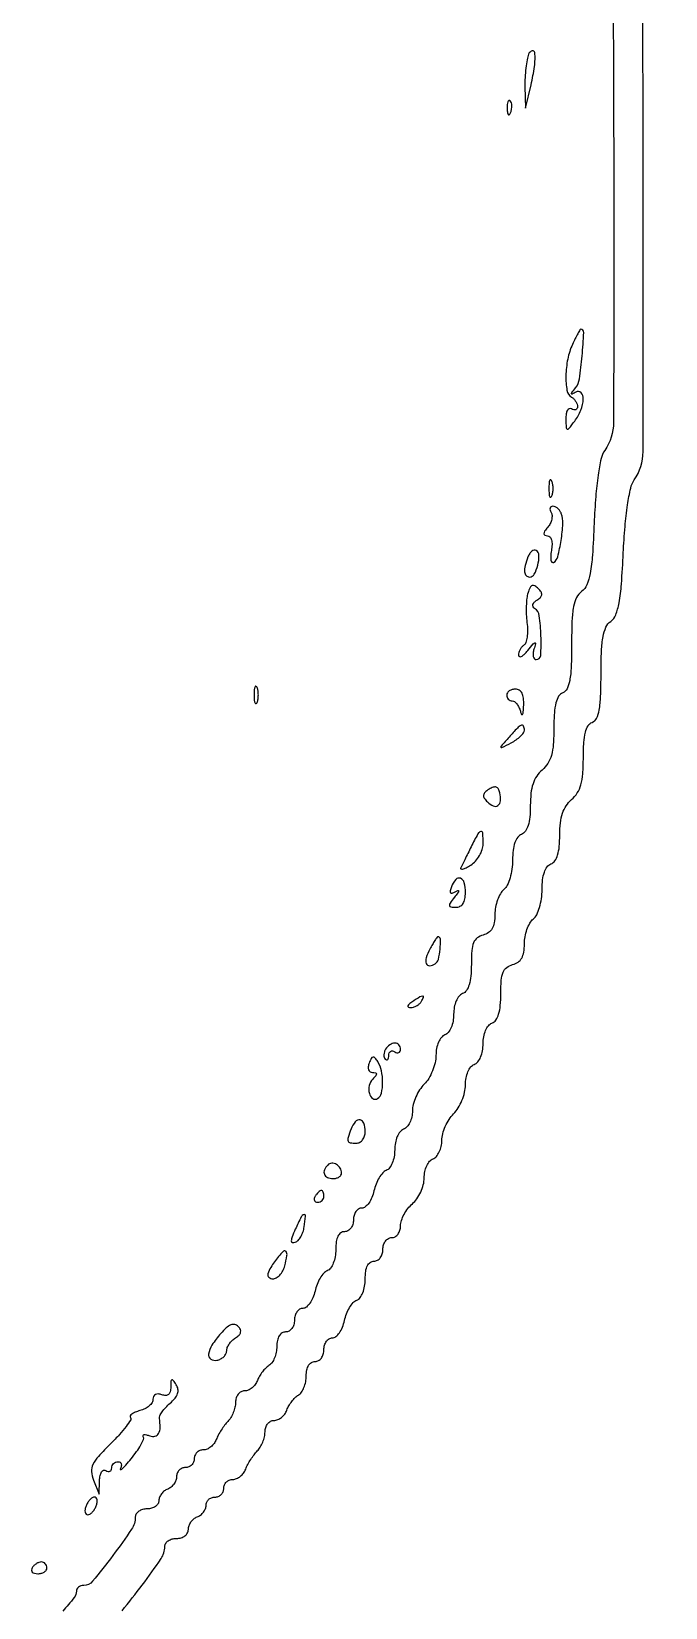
# Model space of a CAD drawing. Extents: x 166 to 1835, y 45 to 1905.
# Drawn here: x 1533.4 to 1640.9, y 874.3 to 1141.5 of the extents above; entities that cross this region are included whole.
import ezdxf

# ---------------------------------------------------------------- set-up
doc = ezdxf.new("R2010")
doc.units = 0

msp = doc.modelspace()

# ---------------------------------------------------------------- linework, layer by layer
for points in [[(1548.744488, 873.730505, 0.011088), (1552.184963, 878.0914, 0.013345), (1555.369556, 882.560729, 0.149194), (1556, 884.626536, -0.144097), (1556.154146, 885.150297, -0.099471), (1556.5875, 885.596545, -0.083837), (1557.235486, 885.897248, -0.0669), (1558, 886, 0.072147), (1558.777858, 886.112827, 0.0916), (1559.423498, 886.441423, 0.104802), (1559.848418, 886.937304, 0.125565), (1560, 887.531385, -0.088478), (1560.112085, 888.159833, -0.06652), (1560.440625, 888.782009, -0.065663), (1560.926585, 889.303843, -0.081035), (1561.5, 889.638374, 0.074185), (1562.073431, 889.962529, 0.064359), (1562.559375, 890.454091, 0.06686), (1562.888097, 891.031441, 0.096313), (1563, 891.606989, -0.106859), (1563.114899, 892.13847, -0.099462), (1563.440625, 892.590803, -0.095925), (1563.92737, 892.894051, -0.091732), (1564.5, 893, 0.099038), (1565.072457, 893.114514, 0.097945), (1565.559375, 893.440625, 0.097945), (1565.885486, 893.927543, 0.099038), (1566, 894.5, -0.101174), (1566.117025, 895.072412, -0.098422), (1566.449844, 895.559375, -0.097427), (1566.946902, 895.885603, -0.096942), (1567.531385, 896, 0.101618), (1568.166329, 896.130389, 0.067152), (1568.807582, 896.514063, 0.063665), (1569.357691, 897.080976, 0.070421), (1569.725431, 897.75, -0.032327), (1570.073676, 898.516174, -0.019688), (1570.577059, 899.374107, -0.019697), (1571.145628, 900.188695, -0.032699), (1571.694046, 900.821429, 0.060694), (1572.194241, 901.468231, 0.038756), (1572.616376, 902.321205, 0.038573), (1572.904429, 903.236244, 0.057029), (1573, 904.071429, -0.077432), (1573.115108, 904.810251, -0.090745), (1573.448513, 905.435159, -0.101419), (1573.945755, 905.851898, -0.124487), (1574.531385, 906, 0.101938), (1575.164881, 906.13051, 0.067925), (1575.801866, 906.514062, 0.064401), (1576.345633, 907.080998, 0.071044), (1576.705974, 907.75, -0.044118), (1577.049354, 908.478633, -0.032241), (1577.549576, 909.220846, -0.03285), (1578.120134, 909.867227, -0.059838), (1578.674589, 910.29969, 0.109021), (1579.182739, 910.782726, 0.051625), (1579.61066, 911.58425, 0.047712), (1579.901755, 912.553085, 0.049171), (1580, 913.54969, -0.048987), (1580.099773, 914.565605, -0.088612), (1580.403042, 915.341615, -0.117298), (1580.883573, 915.824604, -0.139499), (1581.5, 916, 0.130775), (1582.075754, 916.153209, 0.10214), (1582.5625, 916.583333, 0.08892), (1582.888136, 917.230589, 0.072314), (1583, 918, -0.069306), (1583.106467, 918.764404, -0.085408), (1583.417285, 919.4125, -0.1), (1583.878837, 919.845831, -0.139529), (1584.420545, 920, 0.173463), (1585.011323, 920.211314, 0.067242), (1585.61197, 920.85671, 0.055977), (1586.131683, 921.800441, 0.043863), (1586.481652, 922.91646, -0.039397), (1586.833084, 924.073175, -0.04161), (1587.356723, 925.138406, -0.045377), (1587.963452, 925.969244, -0.121328), (1588.561107, 926.385075, 0.144657), (1589.123245, 926.815732, 0.06206), (1589.585797, 927.650907, 0.053029), (1589.895923, 928.74644, 0.042502), (1590, 929.968615, -0.032976), (1590.088453, 931.308306, -0.082094), (1590.373706, 932.244769, -0.126816), (1590.849556, 932.796394, -0.152856), (1591.5, 933, 0.130775), (1592.075754, 933.153209, 0.10214), (1592.5625, 933.583333, 0.08892), (1592.888136, 934.230589, 0.072314), (1593, 935, -0.072314), (1593.111864, 935.769411, -0.08892), (1593.4375, 936.416667, -0.10214), (1593.924246, 936.846791, -0.130775), (1594.5, 937, 0.130939), (1595.076841, 937.153698, 0.102568), (1595.563413, 937.584965, 0.08901), (1595.888432, 938.235066, 0.071636), (1596, 939.009787, -0.080287), (1596.144494, 939.903846, -0.043174), (1596.5875, 940.932233, -0.041575), (1597.234682, 941.928386, -0.050905), (1598, 942.732028, 0.065223), (1598.765721, 943.583476, 0.043554), (1599.4125, 944.725987, 0.043463), (1599.853206, 945.967115, 0.063668), (1600, 947.115252, -0.052198), (1600.111408, 948.179507, -0.056116), (1600.440625, 949.170567, -0.063065), (1600.925544, 949.946097, -0.130643), (1601.5, 950.361626, 0.125259), (1602.074238, 950.767801, 0.06413), (1602.559375, 951.511741, 0.057561), (1602.888458, 952.457712, 0.055002), (1603, 953.468615, -0.064902), (1603.145369, 954.5838, -0.039121), (1603.5875, 955.843906, -0.038574), (1604.234331, 957.04857, -0.053934), (1605, 958, 0.060369), (1605.765966, 958.977203, 0.039068), (1606.4125, 960.262322, 0.038955), (1606.853685, 961.638888, 0.058136), (1607, 962.893011, -0.045886), (1607.108095, 964.068403, -0.056246), (1607.429364, 965.122682, -0.065461), (1607.911606, 965.929198, -0.134491), (1608.5, 966.361626, 0.134855), (1609.090757, 966.796441, 0.065923), (1609.572561, 967.60654, 0.056315), (1609.892486, 968.669389, 0.044998), (1610, 969.861626, -0.044998), (1610.107514, 971.053864, -0.056315), (1610.427439, 972.116713, -0.065923), (1610.909243, 972.926812, -0.134855), (1611.5, 973.361626, 0.154023), (1612.164399, 973.890221, 0.075421), (1612.632462, 974.877919, 0.051435), (1612.913159, 976.343703, 0.021611), (1613, 978.351984, -0.017953), (1613.083254, 980.669855, -0.07842), (1613.392874, 982.002255, -0.133746), (1614.001138, 982.801129, -0.099917), (1615, 983.289749, 0.085874), (1615.916925, 983.707061, 0.113611), (1616.537709, 984.378642, 0.090868), (1616.888977, 985.376023, 0.039367), (1617, 986.783936, -0.045017), (1617.110861, 988.012781, -0.04049), (1617.440625, 989.248014, -0.0428), (1617.9245, 990.310459, -0.091544), (1618.5, 991, 0.105848), (1619.087482, 991.745871, 0.041435), (1619.568006, 992.972275, 0.03795), (1619.8915, 994.455466, 0.034734), (1620, 996.015456, -0.028495), (1620.094223, 997.667448, -0.05465), (1620.387619, 998.960404, -0.073659), (1620.860437, 999.869972, -0.145502), (1621.5, 1000.361626, 0.152626), (1622.16081, 1000.884427, 0.075297), (1622.629581, 1001.859212, 0.051998), (1622.91208, 1003.296809, 0.022537), (1623, 1005.246374, -0.027016), (1623.112744, 1007.331461, -0.053209), (1623.465382, 1008.951291, -0.065376), (1624.084466, 1010.228845, -0.070339), (1625, 1011.267972, 0.075054), (1625.968754, 1012.388525, 0.072383), (1626.578216, 1013.758689, 0.051027), (1626.903504, 1015.63065, 0.017523), (1627, 1018.383224, -0.015345), (1627.078649, 1020.945298, -0.046146), (1627.346043, 1022.672411, -0.074496), (1627.808298, 1023.782588, -0.166803), (1628.5, 1024.361626, 0.192639), (1629.231175, 1025.038731, 0.065904), (1629.682357, 1026.439797, 0.036218), (1629.932356, 1028.755994, 0.008779), (1630, 1032.608373, -0.009502), (1630.074222, 1036.513546, -0.036327), (1630.342786, 1038.931229, -0.061923), (1630.838624, 1040.495595, -0.127889), (1631.644569, 1041.482053, 0.144812), (1632.48485, 1042.583271, 0.045616), (1633.049116, 1044.598534, 0.027077), (1633.459395, 1047.793999, 0.006623), (1633.779315, 1053.092296, -0.009349), (1634.072411, 1057.542938, -0.016078), (1634.504672, 1061.233011, -0.016718), (1635.029605, 1064.082215, -0.097761), (1635.634746, 1065.472506, 0.151931), (1637.135785, 1070.259166, 0.000922), (1637.157758, 1116.535684, 0.001131), (1636.991493, 1162.330916, 0.11927)], [(1631.984962, 1157.371522, -0.001404), (1632.156505, 1116.524818, -0.001141), (1632.11974, 1075.20503, -0.152727), (1630.623155, 1070.472506, 0.098137), (1630.006579, 1069.068302, 0.018496), (1629.499349, 1066.298326, 0.016944), (1629.095865, 1062.653042, 0.00913), (1628.833404, 1058.140322, -0.006359), (1628.548766, 1052.729181, -0.028908), (1628.16155, 1049.598811, -0.052093), (1627.592834, 1047.657375, -0.138467), (1626.710249, 1046.530079, 0.121329), (1625.861793, 1045.51855, 0.066867), (1625.346492, 1043.978723, 0.038069), (1625.073932, 1041.583298, 0.009299), (1625, 1037.608373, -0.008779), (1624.932356, 1033.755994, -0.036218), (1624.682357, 1031.439797, -0.065904), (1624.231175, 1030.038731, -0.192639), (1623.5, 1029.361626, 0.166803), (1622.808298, 1028.782588, 0.074496), (1622.346043, 1027.672411, 0.046146), (1622.078649, 1025.945298, 0.015345), (1622, 1023.383224, -0.017523), (1621.903504, 1020.63065, -0.051027), (1621.578216, 1018.758689, -0.072383), (1620.968754, 1017.388525, -0.075054), (1620, 1016.267972, 0.070339), (1619.084466, 1015.228845, 0.065376), (1618.465382, 1013.951291, 0.053209), (1618.112744, 1012.331461, 0.027016), (1618, 1010.246374, -0.022537), (1617.91208, 1008.296809, -0.051998), (1617.629581, 1006.859212, -0.075297), (1617.16081, 1005.884427, -0.152626), (1616.5, 1005.361626, 0.145502), (1615.860437, 1004.869972, 0.073659), (1615.387619, 1003.960404, 0.05465), (1615.094223, 1002.667448, 0.028495), (1615, 1001.015456, -0.034734), (1614.8915, 999.455466, -0.03795), (1614.568006, 997.972275, -0.041435), (1614.087482, 996.745871, -0.105848), (1613.5, 996, 0.091544), (1612.9245, 995.310459, 0.0428), (1612.440625, 994.248014, 0.04049), (1612.110861, 993.012781, 0.045017), (1612, 991.783936, -0.039367), (1611.888977, 990.376023, -0.090868), (1611.537709, 989.378642, -0.113611), (1610.916925, 988.707061, -0.085874), (1610, 988.289749, 0.099917), (1609.001138, 987.801129, 0.133746), (1608.392874, 987.002255, 0.07842), (1608.083254, 985.669855, 0.017953), (1608, 983.351984, -0.021611), (1607.913159, 981.343703, -0.051435), (1607.632462, 979.877919, -0.075421), (1607.164399, 978.890221, -0.154023), (1606.5, 978.361626, 0.134855), (1605.909243, 977.926812, 0.065923), (1605.427439, 977.116713, 0.056315), (1605.107514, 976.053864, 0.044998), (1605, 974.861626, -0.044998), (1604.892486, 973.669389, -0.056315), (1604.572561, 972.60654, -0.065923), (1604.090757, 971.796441, -0.134855), (1603.5, 971.361626, 0.134491), (1602.911606, 970.929198, 0.065461), (1602.429364, 970.122682, 0.056246), (1602.108095, 969.068403, 0.045886), (1602, 967.893011, -0.058136), (1601.853685, 966.638888, -0.038955), (1601.4125, 965.262322, -0.039068), (1600.765966, 963.977203, -0.060369), (1600, 963, 0.053934), (1599.234331, 962.04857, 0.038574), (1598.5875, 960.843906, 0.039121), (1598.145369, 959.5838, 0.064902), (1598, 958.468615, -0.055002), (1597.888458, 957.457712, -0.057561), (1597.559375, 956.511741, -0.06413), (1597.074238, 955.767801, -0.125259), (1596.5, 955.361626, 0.134855), (1595.909243, 954.926812, 0.065923), (1595.427439, 954.116713, 0.056315), (1595.107514, 953.053864, 0.044998), (1595, 951.861626, -0.045314), (1594.894138, 950.695944, -0.052871), (1594.57979, 949.630013, -0.060728), (1594.115793, 948.807702, -0.143309), (1593.561107, 948.385075, 0.121328), (1592.963452, 947.969244, 0.045377), (1592.356723, 947.138406, 0.04161), (1591.833084, 946.073175, 0.039397), (1591.481652, 944.91646, -0.043863), (1591.131683, 943.800441, -0.055977), (1590.61197, 942.85671, -0.067242), (1590.011323, 942.211314, -0.173463), (1589.420545, 942, 0.139529), (1588.878837, 941.845831, 0.1), (1588.417285, 941.4125, 0.085408), (1588.106467, 940.764404, 0.069306), (1588, 940, -0.072314), (1587.888136, 939.230589, -0.08892), (1587.5625, 938.583333, -0.10214), (1587.075754, 938.153209, -0.130775), (1586.5, 938, 0.152856), (1585.849556, 937.796394, 0.126816), (1585.373706, 937.244769, 0.082094), (1585.088453, 936.308306, 0.032976), (1585, 934.968615, -0.042502), (1584.895923, 933.74644, -0.053029), (1584.585797, 932.650907, -0.06206), (1584.123245, 931.815732, -0.144657), (1583.561107, 931.385075, 0.121328), (1582.963452, 930.969244, 0.045377), (1582.356723, 930.138406, 0.04161), (1581.833084, 929.073175, 0.039397), (1581.481652, 927.91646, -0.043863), (1581.131683, 926.800441, -0.055977), (1580.61197, 925.85671, -0.067242), (1580.011323, 925.211314, -0.173463), (1579.420545, 925, 0.139529), (1578.878837, 924.845831, 0.1), (1578.417285, 924.4125, 0.085408), (1578.106467, 923.764404, 0.069306), (1578, 923, -0.072314), (1577.888136, 922.230589, -0.08892), (1577.5625, 921.583333, -0.10214), (1577.075754, 921.153209, -0.130775), (1576.5, 921, 0.139499), (1575.883573, 920.824604, 0.117298), (1575.403042, 920.341615, 0.088612), (1575.099773, 919.565605, 0.048987), (1575, 918.54969, -0.049171), (1574.901755, 917.553085, -0.047712), (1574.61066, 916.58425, -0.051625), (1574.182739, 915.782726, -0.109021), (1573.674589, 915.29969, 0.059838), (1573.120134, 914.867227, 0.03285), (1572.549576, 914.220846, 0.032241), (1572.049354, 913.478633, 0.044118), (1571.705974, 912.75, -0.071044), (1571.345633, 912.080998, -0.064401), (1570.801866, 911.514062, -0.067925), (1570.164881, 911.13051, -0.101938), (1569.531385, 911, 0.124487), (1568.945755, 910.851898, 0.101419), (1568.448513, 910.435159, 0.090745), (1568.115108, 909.810251, 0.077432), (1568, 909.071429, -0.057029), (1567.904429, 908.236244, -0.038573), (1567.616376, 907.321205, -0.038756), (1567.194241, 906.468231, -0.060694), (1566.694046, 905.821429, 0.032699), (1566.145628, 905.188695, 0.019697), (1565.577059, 904.374107, 0.019688), (1565.073676, 903.516174, 0.032327), (1564.725431, 902.75, -0.070421), (1564.357691, 902.080976, -0.063665), (1563.807582, 901.514063, -0.067152), (1563.166329, 901.130389, -0.101618), (1562.531385, 901, 0.096942), (1561.946902, 900.885603, 0.097427), (1561.449844, 900.559375, 0.098422), (1561.117025, 900.072412, 0.101174), (1561, 899.5, -0.099038), (1560.885486, 898.927543, -0.097945), (1560.559375, 898.440625, -0.097945), (1560.072457, 898.114514, -0.099038), (1559.5, 898, 0.101174), (1558.927588, 897.882975, 0.098422), (1558.440625, 897.550156, 0.097427), (1558.114397, 897.053098, 0.096942), (1558, 896.468615, -0.088478), (1557.887915, 895.840167, -0.06652), (1557.559375, 895.217991, -0.065663), (1557.073415, 894.696157, -0.081035), (1556.5, 894.361626, 0.074185), (1555.926569, 894.037471, 0.064359), (1555.440625, 893.545909, 0.06686), (1555.111903, 892.968559, 0.096313), (1555, 892.393011, -0.14217), (1554.845839, 891.8618, -0.09971), (1554.4125, 891.409197, -0.0845), (1553.764468, 891.104293, -0.067898), (1553, 891, 0.0669), (1552.235486, 890.897248, 0.083837), (1551.5875, 890.596545, 0.099471), (1551.154146, 890.150297, 0.144097), (1551, 889.626536, -0.149194), (1550.369556, 887.560729, -0.013345), (1547.184963, 883.0914, -0.011088), (1543.744488, 878.730505, -0.220605), (1542.25, 878.015194, 0.074123), (1541.772381, 877.938052, 0.087387), (1541.367188, 877.725848, 0.099284), (1541.096191, 877.414433, 0.130278), (1541, 877.051522, -0.167696), (1540.625248, 875.965588, -0.013884), (1538.690431, 873.632578, -0.012739)]]:
    msp.add_lwpolyline(points, format="xyb")
for points in [[(1617.720456, 1137.668213, 0.04885), (1617.44959, 1136.715861, 0.016808), (1617.241141, 1135.296975, 0.016519), (1617.11492, 1133.706979, 0.018392), (1617.100451, 1132.168213), (1617.200902, 1128.5), (1618.130987, 1132.472182, 0.023194), (1618.706129, 1135.569023, 0.054076), (1618.774906, 1137.923606, 0.482171), (1618.321853, 1138.229177, 0.22648)], [(1614.078947, 1128.416667, 0.018894), (1614.137993, 1127.670344, 0.168741), (1614.279315, 1127.37858, 0.470617), (1614.461564, 1127.395823, 0.054073), (1614.683114, 1127.8125, 0.051402), (1614.839148, 1128.359369, 0.05415), (1614.876576, 1128.916927, 0.060344), (1614.797407, 1129.402231, 0.126455), (1614.604167, 1129.729167, 0.296942), (1614.385309, 1129.77538, 0.208169), (1614.200665, 1129.592839, 0.077125), (1614.089945, 1129.112848, 0.028489)], [(1625.160515, 1088.452947, 0.057022), (1624.347371, 1085.945621, 0.045471), (1624.038454, 1083.11768, 0.046412), (1624.223142, 1080.654243, 0.215661), (1625, 1079.5, -0.064269), (1625.382526, 1079.189439, -0.051777), (1625.70625, 1078.769763, -0.053414), (1625.926467, 1078.310186, -0.085235), (1626, 1077.881966, -0.117858), (1625.920761, 1077.550471, -0.186277), (1625.70625, 1077.357263, -0.154201), (1625.382383, 1077.338175, -0.076764), (1625, 1077.5, 0.229505), (1624.621301, 1077.538906, 0.177318), (1624.29962, 1077.268064, 0.093183), (1624.089303, 1076.6623, 0.040551), (1624.031803, 1075.809017, 0.007148), (1624.074192, 1074.299262, 0.333588), (1624.257926, 1074.074971, 0.292803), (1624.549263, 1074.174491, 0.006096), (1625.531803, 1075.44113, 0.066646), (1626.57908, 1077.293943, 0.084476), (1626.993757, 1079.212938, 0.202959), (1626.608207, 1080.249131, 0.352359), (1625.75, 1080.367059, -0.013357), (1625.119918, 1080.011067, -0.538499), (1625.003415, 1080.07477, -0.186903), (1625.071137, 1080.304167, -0.005804), (1625.690348, 1081.088629, 0.135325), (1626.347659, 1082.597661, 0.014002), (1626.791955, 1086.485584, 0.009537), (1627.057467, 1090.460039, 0.428234), (1626.542631, 1091, 0.269803), (1626.421607, 1090.929567, 0.004878), (1626.045224, 1090.251803, 0.01067), (1625.621359, 1089.429281, 0.006742)], [(1621.157895, 1064, 0.017491), (1621.189089, 1063.10856, 0.078554), (1621.306058, 1062.601562, 0.447206), (1621.474999, 1062.540618, 0.174857), (1621.662281, 1062.75, 0.057986), (1621.818615, 1063.320008, 0.037979), (1621.87034, 1064, 0.037979), (1621.818615, 1064.679992, 0.057986), (1621.662281, 1065.25, 0.174857), (1621.474999, 1065.459382, 0.447206), (1621.306058, 1065.398438, 0.078554), (1621.189089, 1064.89144, 0.017491)], [(1621.527073, 1059.956195, -0.126816), (1621.684618, 1059.449211, -0.067771), (1621.627673, 1058.791251, -0.06058), (1621.377768, 1058.090759, -0.05732), (1620.963645, 1057.456195, 0.022779), (1620.435348, 1056.757163, 0.139893), (1620.293186, 1056.333346, 0.315712), (1620.448143, 1056.089427, 0.098623), (1620.897113, 1056, -0.215037), (1621.317931, 1055.810242, -0.11505), (1621.59393, 1055.298306, -0.073983), (1621.688838, 1054.495449, -0.037356), (1621.582084, 1053.479626, 0.026594), (1621.463657, 1052.546276, 0.06322), (1621.50082, 1051.848877, 0.147705), (1621.678605, 1051.501296, 0.353254), (1621.947231, 1051.467387, 0.195373), (1622.664973, 1052.449029, 0.022045), (1623.227725, 1055.205765, 0.025944), (1623.527588, 1058.039911, 0.104516), (1623.260835, 1059.75, 0.061595), (1623.008317, 1060.227958, 0.060644), (1622.64584, 1060.632812, 0.066098), (1622.233366, 1060.907453, 0.114351), (1621.833994, 1061, 0.133794), (1621.524493, 1060.915671, 0.190453), (1621.351124, 1060.693382, 0.142491), (1621.350144, 1060.355738, 0.068457)], [(1617.604785, 1052.412469, 0.028103), (1617.130029, 1050.931472, 0.084067), (1617.038689, 1049.875496, 0.166845), (1617.311559, 1049.251267, 0.210021), (1617.883369, 1049, 0.27631), (1618.677268, 1049.474988, 0.061728), (1619.271275, 1051.010285, 0.06117), (1619.476042, 1052.657528, 0.26033), (1619.010905, 1053.493261, 0.189456), (1618.658151, 1053.557123, 0.115496), (1618.267306, 1053.38007, 0.083859), (1617.895256, 1052.979217, 0.053655)], [(1617.613329, 1046.350663, 0.049193), (1617.416236, 1045.416924, 0.018895), (1617.32082, 1044.092762, 0.018494), (1617.324944, 1042.638051, 0.021664), (1617.439528, 1041.262995, -0.028288), (1617.529231, 1039.981736, -0.036883), (1617.458304, 1038.808832, -0.040304), (1617.256617, 1037.883899, -0.182476), (1616.925536, 1037.453978, 0.076825), (1616.571392, 1037.151472, 0.053296), (1616.271876, 1036.717437, 0.052883), (1616.068508, 1036.225314, 0.071674), (1616, 1035.749853, 0.293818), (1616.152043, 1035.513453, 0.229008), (1616.464605, 1035.520506, 0.07696), (1616.972551, 1035.888084, 0.026769), (1617.581635, 1036.55887, -0.004233), (1618.510938, 1037.679884, -0.173441), (1618.779941, 1037.836307, -0.550799), (1618.892703, 1037.714564, -0.011212), (1618.61302, 1036.75, 0.048935), (1618.472358, 1036.079705, 0.085161), (1618.506822, 1035.514062, 0.128079), (1618.703466, 1035.141399, 0.210657), (1619.024187, 1035, 0.396638), (1619.762891, 1035.695399, 0.023649), (1619.806712, 1039.043463, 0.024919), (1619.520043, 1042.446981, 0.224503), (1618.727605, 1043.668349, -0.152281), (1618.47561, 1043.95859, -0.175002), (1618.451427, 1044.323104, -0.123303), (1618.680903, 1044.718723, -0.061638), (1619.134878, 1045.083359, 0.0546), (1619.72436, 1045.543382, 0.175545), (1619.938175, 1045.984333, 0.172022), (1619.821957, 1046.465983, 0.052027), (1619.340978, 1047.059022, 0.060874), (1618.761242, 1047.512499, 0.237128), (1618.320568, 1047.546298, 0.184158), (1617.952955, 1047.201528, 0.036738)], [(1571.157895, 1029, 0.017491), (1571.189089, 1028.10856, 0.078554), (1571.306058, 1027.601562, 0.447206), (1571.474999, 1027.540618, 0.174857), (1571.662281, 1027.75, 0.057986), (1571.818615, 1028.320008, 0.037979), (1571.87034, 1029, 0.037979), (1571.818615, 1029.679992, 0.057986), (1571.662281, 1030.25, 0.174857), (1571.474999, 1030.459382, 0.447206), (1571.306058, 1030.398438, 0.078554), (1571.189089, 1029.89144, 0.017491)], [(1614, 1029, 0.091527), (1614.070473, 1028.618243, 0.095859), (1614.272211, 1028.29375, 0.099498), (1614.57312, 1028.076606, 0.107094), (1614.926676, 1028, -0.159836), (1615.31495, 1027.872626, -0.067019), (1615.715479, 1027.485938, -0.05682), (1616.067143, 1026.919531, -0.046657), (1616.310674, 1026.25, 0.049066), (1616.507227, 1025.717606, 0.602595), (1616.676084, 1025.71179, 0.109045), (1616.813383, 1026.150445, 0.010989), (1616.883999, 1027.25, 0.03699), (1616.845541, 1028.459395, 0.090377), (1616.595118, 1029.311, 0.135487), (1616.13992, 1029.813955, 0.142417), (1615.5, 1030, 0.064853), (1614.926543, 1029.925306, 0.082425), (1614.440625, 1029.70625, 0.098894), (1614.115568, 1029.381354, 0.148195)], [(1614.404988, 1021.854491, 0.001601), (1613.067021, 1020.337841, 0.272217), (1613.027727, 1020.131444, 0.452992), (1613.175778, 1020.072878, 0.002317), (1614.75, 1020.889675, 0.031205), (1615.611244, 1021.412557, 0.038419), (1616.339062, 1022.006954, 0.042245), (1616.850648, 1022.584714, 0.161453), (1617, 1023.035184, 0.101855), (1616.856551, 1023.732065, 0.42037), (1616.496119, 1023.871404, 0.095886), (1615.814755, 1023.386842, 0.008835)], [(1611.008359, 1013.015309, 0.044633), (1610.312493, 1012.488844, 0.17962), (1610.071141, 1012.023495, 0.1827), (1610.193856, 1011.518563, 0.046427), (1610.741693, 1010.858307, 0.091587), (1611.726655, 1010.180498, 0.269415), (1612.514204, 1010.264502, 0.221891), (1612.940079, 1011.041303, 0.069982), (1612.838397, 1012.395399, 0.067514), (1612.597412, 1013.056582, 0.192281), (1612.231461, 1013.36893, 0.171135), (1611.718321, 1013.362579, 0.051825)], [(1607.966135, 1003.25, 0.000242), (1607.411464, 1002.136742, 0.000272), (1606.879256, 1001.065814, 0.000249), (1606.427291, 1000.153973, 0.001474), (1606.192512, 999.676175, 0.419406), (1606.254322, 999.501702, 0.181082), (1606.526981, 999.480446, 0.051323), (1607.111817, 999.716098, 0.018166), (1607.895357, 1000.166722, 0.068069), (1608.7005, 1000.836907, 0.052165), (1609.381761, 1001.758711, 0.053118), (1609.844845, 1002.778962, 0.080159), (1610, 1003.740547, 0.015628), (1609.941779, 1005.602748, 0.466194), (1609.607785, 1005.849253, 0.213646), (1609.113412, 1005.467439, 0.007369)], [(1604.618443, 996.448062, 0.030057), (1604.404897, 995.772847, 0.233713), (1604.472725, 995.459188, 0.323901), (1604.733303, 995.386462, 0.046676), (1605.261454, 995.640021, -0.043109), (1605.723218, 995.865767, -0.572445), (1605.842788, 995.770788, -0.125368), (1605.705109, 995.435603, -0.010583), (1605.127555, 994.691958, 0.014496), (1604.38808, 993.72429, 0.194971), (1604.284775, 993.299233, 0.332946), (1604.526994, 993.058993, 0.034637), (1605.377555, 993, 0.119747), (1606.072918, 993.168958, 0.130336), (1606.587756, 993.635221, 0.098039), (1606.899516, 994.41531, 0.04622), (1607, 995.5, 0.058974), (1606.801966, 997.173157, 0.243742), (1606.155927, 997.919051, 0.327286), (1605.350168, 997.710093, 0.079681)], [(1600.954163, 985.914354, 0.044876), (1600.328355, 984.441187, 0.167486), (1600.348079, 983.449029, 0.339761), (1600.904423, 983.097137, 0.116144), (1601.869837, 983.419555, 0.197407), (1602.410119, 984.164597, 0.034798), (1602.705191, 985.903922, 0.034611), (1602.754431, 987.584856, 0.402572), (1602.322379, 988, 0.244393), (1602.183251, 987.927676, 0.007857), (1601.816511, 987.387341, 0.013519), (1601.400185, 986.713685, 0.008781)], [(1598, 977, 0.027275), (1597.445888, 976.597454, 0.147021), (1597.239151, 976.292684, 0.37991), (1597.327599, 976.095709, 0.102799), (1597.690983, 976.015313, 0.074131), (1598.192374, 976.083483, 0.053889), (1598.713662, 976.298248, 0.054031), (1599.175433, 976.618541, 0.075854), (1599.5, 977, 0.034464), (1599.886554, 977.734105, 0.541951), (1599.758161, 977.931144, 0.136158), (1599.281145, 977.798791, 0.008108)], [(1593.458881, 968.933469, 0.062174), (1593.251666, 968.480911, 0.067553), (1593.169645, 968.003941, 0.076232), (1593.219839, 967.576059, 0.129836), (1593.399864, 967.266802, 0.14401), (1593.626986, 967.142918, 0.26052), (1593.82371, 967.203001, 0.143953), (1593.958448, 967.462615, 0.048234), (1594, 967.89235, -0.089607), (1594.076045, 968.313267, -0.168389), (1594.29375, 968.576442, -0.176926), (1594.618743, 968.640901, -0.100119), (1595, 968.5, 0.082592), (1595.3821, 968.343488, 0.161196), (1595.70625, 968.3746, 0.182303), (1595.921712, 968.586039, 0.108972), (1596, 968.940983, 0.184836), (1595.7215, 969.668614, 0.213838), (1595.048246, 969.967958, 0.152374), (1594.179273, 969.694023, 0.102714)], [(1590.670548, 966.583846, 0.062847), (1590.519657, 965.969588, 0.114413), (1590.577355, 965.458808, 0.156333), (1590.830397, 965.126277, 0.153736), (1591.231385, 965, -0.057942), (1591.731044, 964.941902, -0.336288), (1591.88958, 964.75, -0.185784), (1591.781628, 964.430383, -0.023078), (1591.278145, 963.878145, 0.14383), (1590.678546, 962.779796, 0.115127), (1590.699188, 961.426197, 0.181217), (1591.276507, 960.587809, 0.299172), (1592.104785, 960.564761, 0.202545), (1592.754686, 961.479858, 0.053755), (1592.956363, 963.298412, 0.05268), (1592.752205, 965.28866, 0.089611), (1592.123851, 966.833846, 0.034191), (1591.657711, 967.468719, 0.265879), (1591.325417, 967.589781, 0.234956), (1591.02253, 967.368061, 0.027745)], [(1587.606989, 955.418213, 0.013436), (1587.0888, 953.951151, 0.168163), (1587.100721, 953.370956, 0.274596), (1587.465711, 953.075161, 0.036287), (1588.5, 953, 0.130775), (1589.075754, 953.153209, 0.10214), (1589.5625, 953.583333, 0.08892), (1589.888136, 954.230589, 0.072314), (1590, 955, 0.07973), (1589.779244, 956.375605, 0.276633), (1589.125027, 956.941099, 0.272501), (1588.308319, 956.634558, 0.07847)], [(1583.63948, 949.306147, 0.094876), (1583.086489, 948.491235, 0.1934), (1583.067517, 947.730754, 0.202875), (1583.575357, 947.193711, 0.103624), (1584.5, 947, 0.06085), (1585.073598, 947.070066, 0.079459), (1585.559375, 947.276414, 0.097386), (1585.8846, 947.582093, 0.156819), (1586, 947.940983, 0.139398), (1585.764316, 948.769921, 0.123736), (1585.119339, 949.396031, 0.139481), (1584.316568, 949.598585, 0.191124)], [(1581.5, 944, 0.082592), (1581.343488, 943.6179, 0.161196), (1581.3746, 943.29375, 0.182303), (1581.586039, 943.078288, 0.108972), (1581.940983, 943, 0.093332), (1582.345238, 943.076123, 0.09642), (1582.688914, 943.29375, 0.099167), (1582.918938, 943.618444, 0.105053), (1583, 944, 0.042167), (1582.967655, 944.382849, 0.061769), (1582.870461, 944.70625, 0.081139), (1582.727648, 944.92554, 0.210953), (1582.559017, 945, 0.151918), (1582.34829, 944.934461, 0.038439), (1582.066025, 944.70625, 0.035638), (1581.768994, 944.382774, 0.029505)], [(1578.141024, 938.41017, 0.012593), (1577.587488, 937.109432, 0.094328), (1577.462105, 936.454153, 0.34454), (1577.664607, 936.194654, 0.142527), (1578.138919, 936.212973, 0.126859), (1578.614728, 936.520725, 0.053931), (1579.06931, 937.135697, 0.048625), (1579.436607, 937.933169, 0.045782), (1579.652135, 938.802803, 0.014226), (1579.880498, 940.650147, 0.520468), (1579.604388, 940.88535, 0.217482), (1579.137141, 940.505566, 0.008118)], [(1575.298201, 933.774166, 0.015611), (1573.978534, 931.95566, 0.086217), (1573.482126, 930.857457, 0.274877), (1573.655516, 930.263392, 0.189809), (1574.324352, 930, 0.135443), (1574.91888, 930.164059, 0.072909), (1575.512521, 930.648109, 0.063916), (1576.01567, 931.362634, 0.057585), (1576.343705, 932.20633, 0.018791), (1576.727288, 933.936288, 0.194589), (1576.582511, 934.63698, 0.459825), (1576.14195, 934.690407, 0.042653)], [(1565.492747, 920.738018, 0.033453), (1564.004788, 918.760512, 0.108669), (1563.427477, 917.234592, 0.29031), (1563.794096, 916.413372, 0.196491), (1564.829983, 916.205774, 0.069762), (1565.46827, 916.424083, 0.073479), (1566.009432, 916.806794, 0.081211), (1566.373886, 917.289716, 0.121702), (1566.5, 917.80017, -0.097007), (1566.60864, 918.35486, -0.052582), (1566.938169, 918.969874, -0.049598), (1567.421067, 919.547791, -0.055568), (1567.991641, 919.994834, 0.053737), (1568.601355, 920.46896, 0.143481), (1568.871113, 920.942886, 0.171502), (1568.818555, 921.431046, 0.084814), (1568.453623, 921.946377, 0.152106), (1567.872356, 922.251581, 0.143237), (1567.205067, 922.182648, 0.087305), (1566.422468, 921.690202, 0.030769)], [(1557.015313, 911.643011, -0.057999), (1556.917881, 910.862027, -0.158525), (1556.628509, 910.394693, -0.18545), (1556.154669, 910.229625, -0.083918), (1555.5, 910.361626, 0.07358), (1554.901928, 910.495061, 0.138433), (1554.420933, 910.396307, 0.162756), (1554.112285, 910.078319, 0.112423), (1554, 909.585247, -0.142764), (1553.836794, 909.025303, -0.071408), (1553.351891, 908.460924, -0.061803), (1552.637497, 907.977435, -0.053989), (1551.79367, 907.656295, 0.029826), (1550.9882, 907.393465, 0.061475), (1550.406792, 907.077468, 0.114436), (1550.131256, 906.764754, 0.331333), (1550.170633, 906.496034, -0.351227), (1550.215864, 906.085989, -0.019855), (1549.438232, 904.962338, -0.02337), (1548.309738, 903.600054, -0.014209), (1546.858263, 902.094033, 0.013813), (1544.740413, 899.900074, 0.074559), (1543.8192, 898.528023, 0.128651), (1543.590715, 897.317421, 0.077968), (1543.917913, 895.887662), (1544.873227, 893.5), (1544.936614, 895.809017, -0.042734), (1545.0322, 896.652352, -0.091023), (1545.274656, 897.259695, -0.164381), (1545.615965, 897.537725, -0.231853), (1546, 897.5, 0.082592), (1546.3821, 897.343488, 0.161196), (1546.70625, 897.3746, 0.182303), (1546.921712, 897.586039, 0.108972), (1547, 897.940983, -0.099038), (1547.080848, 898.345144, -0.097945), (1547.311086, 898.688914, -0.097945), (1547.654856, 898.919152, -0.099038), (1548.059017, 899, -0.142624), (1548.406961, 898.898689, -0.177198), (1548.610498, 898.632812, -0.131547), (1548.627099, 898.22836, -0.067777), (1548.44927, 897.75, 0.590857), (1548.509473, 897.657319, 0.173202), (1548.715607, 897.748292, 0.021922), (1549.368269, 898.423613, 0.006706), (1550.295067, 899.499505, 0.019733), (1551.225177, 900.702363, 0.028903), (1551.936805, 901.834999, 0.028324), (1552.390272, 902.782096, 0.240345), (1552.352877, 903.238051, -0.227154), (1552.329283, 903.458029, -0.282317), (1552.486177, 903.58506, -0.094934), (1552.880295, 903.561776, -0.029533), (1553.448062, 903.381557, 0.146758), (1554.338867, 903.314646, 0.216027), (1554.957846, 903.777409, 0.126873), (1555.222371, 904.809478, 0.043953), (1555.084106, 906.352944, -0.164383), (1555.149717, 906.79103, -0.03548), (1555.552978, 907.45554, -0.033449), (1556.1543, 908.194221, -0.026562), (1556.894744, 908.908712, 0.040564), (1557.733721, 909.76487, 0.093333), (1558.170749, 910.549757, 0.121702), (1558.230856, 911.302216, 0.100741), (1557.944372, 912.055768, 0.016526), (1557.443606, 912.792219, 0.353364), (1557.205957, 912.855758, 0.280376), (1557.048607, 912.628696, 0.01276)], [(1542.638374, 891.5, 0.049166), (1542.480468, 890.92532, 0.08982), (1542.484956, 890.440625, 0.13955), (1542.644659, 890.122874, 0.209945), (1542.924396, 890, 0.142471), (1543.296202, 890.108138, 0.060245), (1543.702003, 890.440625, 0.052856), (1544.077603, 890.926166, 0.046632), (1544.361626, 891.5, 0.049166), (1544.519532, 892.07468, 0.08982), (1544.515044, 892.559375, 0.13955), (1544.355341, 892.877126, 0.209945), (1544.075604, 893, 0.142471), (1543.703798, 892.891862, 0.060245), (1543.297997, 892.559375, 0.052856), (1542.922397, 892.073834, 0.046632)], [(1533.5, 881, 0.139169), (1533.392057, 880.620352, 0.191142), (1533.521475, 880.29375, 0.138808), (1533.889346, 880.073267, 0.066118), (1534.440983, 880, 0.062283), (1535.037096, 880.074545, 0.080552), (1535.542039, 880.29375, 0.097988), (1535.879982, 880.618621, 0.153634), (1536, 881, 0.092995), (1535.928382, 881.381732, 0.096318), (1535.723586, 881.70625, 0.099231), (1535.418051, 881.923444, 0.105429), (1535.059017, 882, 0.089642), (1534.653442, 881.926698, 0.053229), (1534.2129, 881.70625, 0.051032), (1533.806203, 881.382515, 0.06081)]]:
    msp.add_lwpolyline(points, format="xyb", close=True)

doc.saveas('drawing.dxf')
